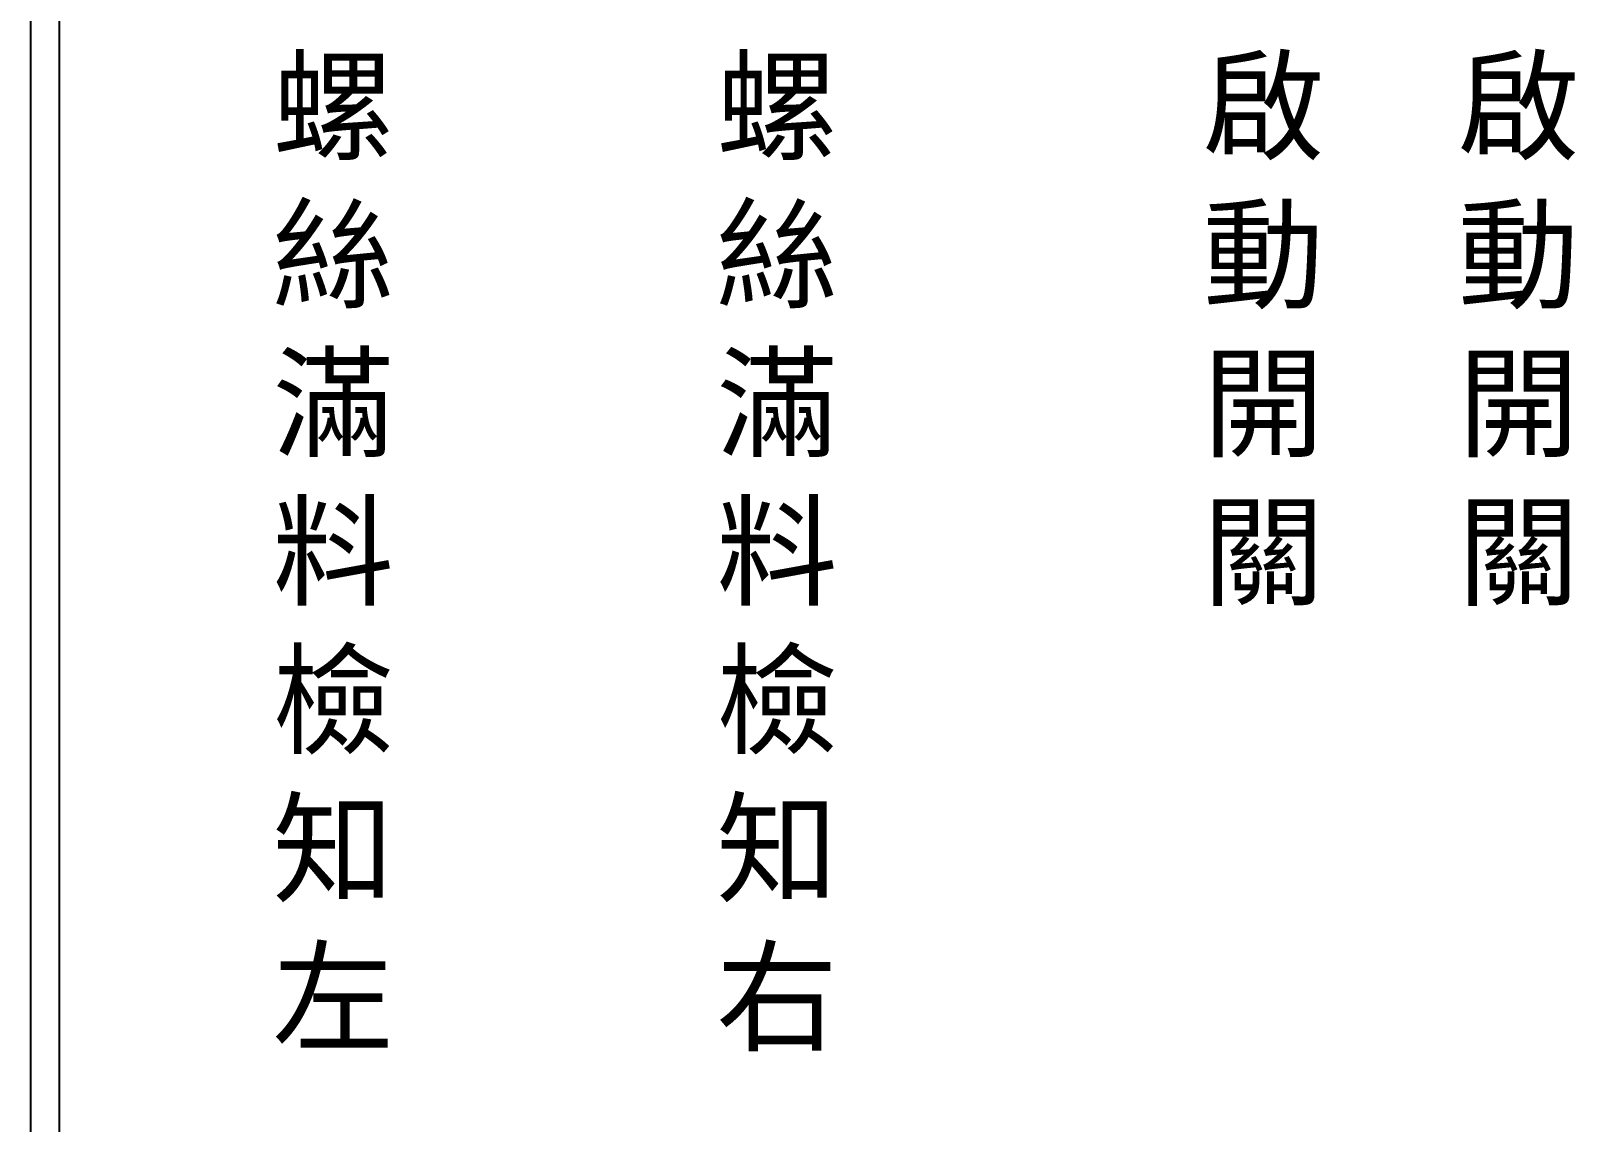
# Model space of a CAD drawing. Extents: x 275 to 562, y 265 to 469.
# Drawn here: x 274.9 to 342.5, y 312.7 to 360.5 of the extents above; entities that cross this region are included whole.
import ezdxf

# ---------------------------------------------------------------- set-up
doc = ezdxf.new("R2010")
doc.units = 0
doc.layers.add('圖框層', color=7, linetype='CONTINUOUS')
doc.layers.add('標尺寸層', color=3, linetype='CONTINUOUS')
doc.styles.add('CNS', font='romanc.shx', dxfattribs={"bigfont": 'chineset.shx'})

msp = doc.modelspace()

# ---------------------------------------------------------------- linework, layer by layer
at = {"layer": '圖框層', "color": 7}
for p, q in [((274.898, 264.945), (274.898, 468.914)), ((276.148, 266.195), (276.148, 467.665))]:
    msp.add_line(p, q, dxfattribs=at)

# ---------------------------------------------------------------- texts
at = {"layer": '標尺寸層', "color": 7, "char_height": 3.9, "width": 4.96081, "attachment_point": 1, "style": 'CNS'}
for s, insert in [('{\\fDFKai-SB|b0|i0|c136|p65;螺絲滿料檢知左}', (285.474, 359.179)), ('{\\fDFKai-SB|b0|i0|c136|p65;螺絲滿料檢知右}', (304.903, 359.179)), ('{\\fDFKai-SB|b0|i0|c136|p65;啟動開關}', (326.206, 359.179)), ('{\\fDFKai-SB|b0|i0|c136|p65;啟動開關}', (337.37, 359.179))]:
    msp.add_mtext(s, dxfattribs=dict(at, insert=insert))

doc.saveas('drawing.dxf')
